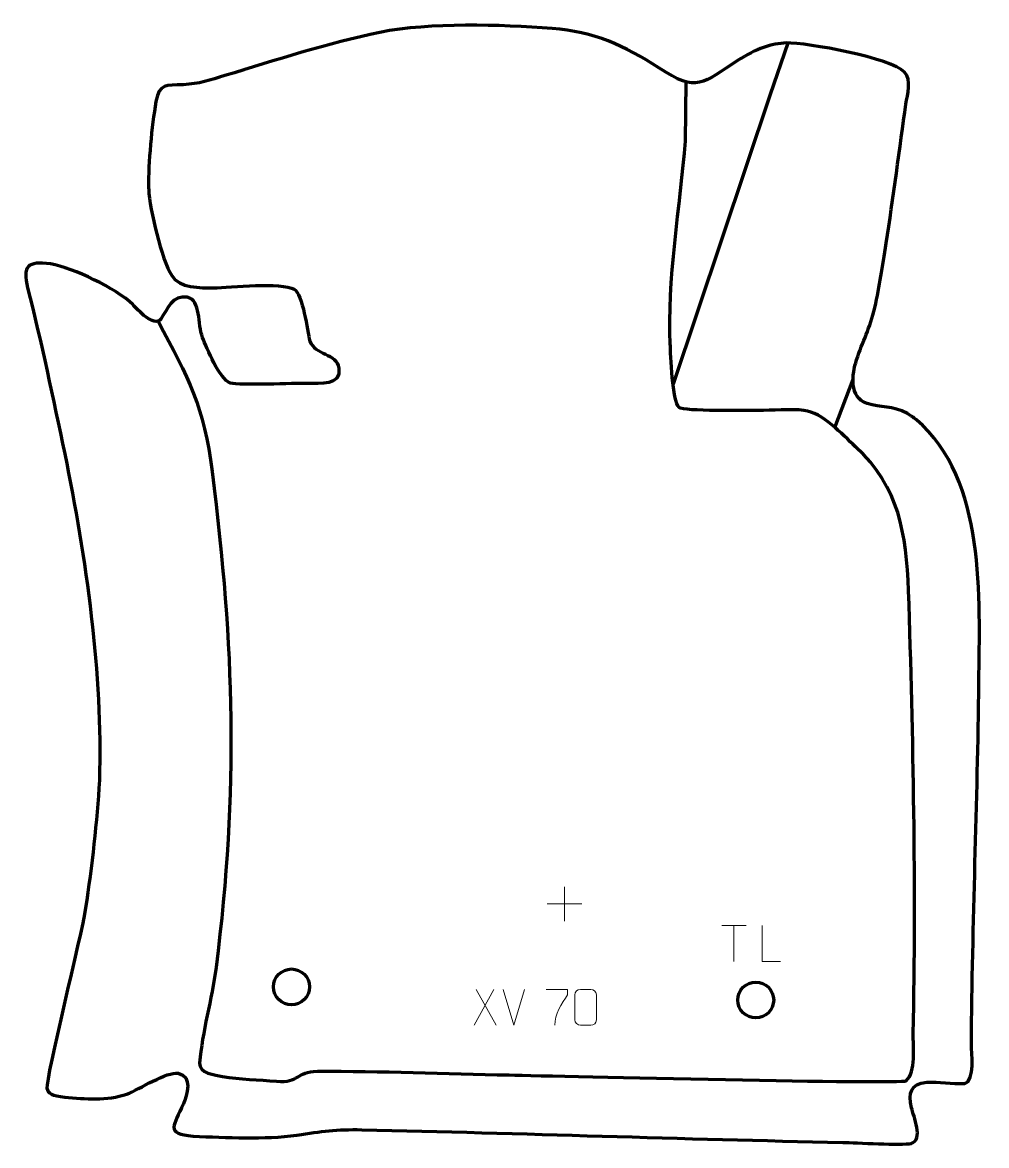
# Model space of a CAD drawing. Header units: millimetres. Extents: x -604 to 68, y 12 to 794.
import ezdxf

# ---------------------------------------------------------------- set-up
doc = ezdxf.new("R2010")
doc.units = ezdxf.units.MM
doc.header["$MEASUREMENT"] = 0
doc.layers.add('layer 1', color=7, linetype='Continuous', plot=False)
doc.layers.add('layer 2', color=7, linetype='Continuous')
doc.layers.add('layer 3', color=7, linetype='Continuous')

msp = doc.modelspace()

# ---------------------------------------------------------------- linework, layer by layer
at = {"layer": 'layer 1', "color": 250, "lineweight": 9}
for points in [[(-225.9859, 192.6373), (-225.9859, 192.6373), (-225.9859, 168.6594), (-225.9859, 168.6594)], [(-237.9748, 180.6483), (-237.9748, 180.6483), (-213.9969, 180.6483), (-213.9969, 180.6483)], [(-116.4429, 165.5849), (-116.4429, 165.5849), (-99.4557, 165.5849), (-99.4557, 165.5849)], [(-107.9491, 140.6549), (-107.9491, 140.6549), (-107.9491, 165.6084), (-107.9491, 165.6084)], [(-275.1346, 121.1585), (-275.1346, 121.1585), (-288.8752, 96.2627), (-288.8752, 96.2627)], [(-287.4206, 121.1585), (-287.4206, 121.1585), (-273.68, 96.205), (-273.68, 96.205)], [(-261.2776, 96.2049), (-261.2776, 96.2049), (-268.5994, 121.1585), (-268.5994, 121.1585)], [(-253.9557, 121.1585), (-253.9557, 121.1585), (-261.2775, 96.2049), (-261.2775, 96.2049)]]:
    msp.add_open_spline(points, degree=3, dxfattribs=at)
for points, knots in [([(-75.4533, 140.6548), (-75.4533, 140.6548), (-88.4024, 140.6548), (-88.4024, 140.6548), (-88.4024, 140.6548), (-88.4024, 140.6548), (-88.4024, 165.6084), (-88.4024, 165.6084)], [0, 0, 0, 0, 0.33333333, 0.33333333, 0.33333333, 0.33333333, 1, 1, 1, 1]), ([(-238.6856, 121.161), (-238.6856, 121.161), (-223.8695, 121.161), (-223.8695, 121.161), (-223.8695, 121.161), (-223.8698, 119.9114), (-223.8698, 118.6618), (-223.8695, 117.412), (-223.8695, 117.412), (-227.8639, 111.4149), (-232.7791, 103.5813), (-232.7791, 96.2025)], [0, 0, 0, 0, 0.25, 0.25, 0.25, 0.25, 0.5, 0.5, 0.5, 0.5, 1, 1, 1, 1]), ([(-214.8583, 121.181), (-212.4922, 121.181), (-210.1257, 121.181), (-207.7592, 121.181), (-207.7592, 121.181), (-205.7787, 121.2166), (-203.7527, 119.7223), (-203.7256, 117.2802), (-203.7256, 117.2802), (-203.726, 111.5228), (-203.726, 105.765), (-203.7256, 100.0068), (-203.7256, 100.0068), (-203.8677, 97.6792), (-205.5741, 96.1969), (-207.7592, 96.1861), (-207.7592, 96.1861), (-210.1316, 96.1865), (-212.504, 96.1865), (-214.876, 96.1861), (-214.876, 96.1861), (-216.8345, 96.0805), (-218.8409, 97.9684), (-218.8295, 99.9894), (-218.8295, 99.9894), (-218.8291, 105.77), (-218.8291, 111.5503), (-218.8295, 117.3301), (-218.8295, 117.3301), (-218.8252, 119.4721), (-217.0481, 121.1946), (-214.8583, 121.181)], [0, 0, 0, 0, 0.11111111, 0.11111111, 0.11111111, 0.11111111, 0.22222222, 0.22222222, 0.22222222, 0.22222222, 0.33333333, 0.33333333, 0.33333333, 0.33333333, 0.44444444, 0.44444444, 0.44444444, 0.44444444, 0.55555556, 0.55555556, 0.55555556, 0.55555556, 0.66666667, 0.66666667, 0.66666667, 0.66666667, 0.77777778, 0.77777778, 0.77777778, 0.77777778, 1, 1, 1, 1])]:
    msp.add_open_spline(points, degree=3, knots=knots, dxfattribs=at)
at = {"layer": 'layer 2', "color": 142, "lineweight": 200}
for centre in [(-416.1204, 122.8564), (-92.7996, 113.7444)]:
    msp.add_ellipse(centre, major_axis=(0, 12.5), ratio=1, dxfattribs=at)
at = {"layer": 'layer 2', "color": 142, "lineweight": 158}
for points, knots in [([(-150.1398, 542.6678), (-150.1398, 542.6678), (-82.4143, 744.4953), (-82.4143, 744.4953), (-82.4143, 744.4953), (-82.4143, 744.4953), (-70.2435, 780.0907), (-70.2435, 780.0907)], [0, 0, 0, 0, 0.33333333, 0.33333333, 0.33333333, 0.33333333, 1, 1, 1, 1]), ([(-509.0451, 586.3845), (-487.8689, 546.6527), (-476.9685, 526.5729), (-471.3216, 481.5949), (-471.3216, 481.5949), (-456.0625, 358.5801), (-453.0355, 261.2102), (-468.6445, 136.2912), (-468.6445, 136.2912), (-471.4992, 114.2247), (-478.4525, 91.4681), (-480.1319, 69.8688), (-480.1319, 69.8688), (-480.6862, 62.7403), (-469.2961, 61.4779), (-464.2297, 60.538), (-464.2297, 60.538), (-452.1733, 58.5934), (-438.8213, 58.2341), (-426.4892, 57.1419), (-426.4892, 57.1419), (-410.5578, 55.7309), (-413.3378, 63.9939), (-398.0385, 64.0961), (-398.0385, 64.0961), (-354.0298, 64.3899), (-308.7674, 62.3782), (-264.6404, 61.5489), (-264.6404, 61.5489), (-227.7364, 60.8554), (8.2914, 55.0414), (12.0377, 57.536), (12.0377, 57.536), (19.0567, 63.4112), (16.7666, 81.5476), (16.926, 90.2291), (16.926, 90.2291), (19.0561, 193.0131), (16.9326, 295.8798), (13.7056, 398.6336), (13.7056, 398.6336), (11.7873, 438.4947), (7.5537, 470.4951), (-23.2911, 498.9394), (-23.2911, 498.9394), (-32.7167, 507.6315), (-46.1082, 522.7083), (-59.2425, 524.2154), (-59.2425, 524.2154), (-68.5724, 525.286), (-81.3993, 524.2053), (-91.1716, 524.2146), (-91.1716, 524.2146), (-98.8603, 524.2543), (-142.8813, 523.401), (-146.174, 526.2827), (-146.174, 526.2827), (-151.0591, 530.5582), (-151.9643, 562.8509), (-152.3456, 570.5999), (-152.3456, 570.5999), (-154.5187, 612.144), (-145.4273, 668.9832), (-141.6163, 711.5799), (-141.6163, 711.5799), (-141.6163, 711.5799), (-141.3537, 753.0326), (-141.3537, 753.0326)], [0, 0, 0, 0, 0.05555556, 0.05555556, 0.05555556, 0.05555556, 0.11111111, 0.11111111, 0.11111111, 0.11111111, 0.16666667, 0.16666667, 0.16666667, 0.16666667, 0.22222222, 0.22222222, 0.22222222, 0.22222222, 0.27777778, 0.27777778, 0.27777778, 0.27777778, 0.33333333, 0.33333333, 0.33333333, 0.33333333, 0.38888889, 0.38888889, 0.38888889, 0.38888889, 0.44444444, 0.44444444, 0.44444444, 0.44444444, 0.5, 0.5, 0.5, 0.5, 0.55555556, 0.55555556, 0.55555556, 0.55555556, 0.61111111, 0.61111111, 0.61111111, 0.61111111, 0.66666667, 0.66666667, 0.66666667, 0.66666667, 0.72222222, 0.72222222, 0.72222222, 0.72222222, 0.77777778, 0.77777778, 0.77777778, 0.77777778, 0.83333333, 0.83333333, 0.83333333, 0.83333333, 0.88888889, 0.88888889, 0.88888889, 0.88888889, 1, 1, 1, 1])]:
    msp.add_open_spline(points, degree=3, knots=knots, dxfattribs=at)
msp.add_open_spline([(-37.645, 512.3941), (-37.645, 512.3941), (-25.0111, 545.9179), (-25.0111, 545.9179)], degree=3, dxfattribs=at)
at = {"layer": 'layer 3', "color": 242, "lineweight": 158}
msp.add_open_spline([(-462.5075, 757.3322), (-427.547, 768.1987), (-390.417, 779.6535), (-354.7118, 787.4377), (-354.7118, 787.4377), (-318.8655, 794.3292), (-271.2477, 792.8128), (-234.6234, 790.1779), (-234.6234, 790.1779), (-205.6008, 787.891), (-184.2368, 778.3786), (-160.1998, 762.6501), (-160.1998, 762.6501), (-133.1347, 744.9404), (-130.0237, 751.982), (-105.5633, 767.7812), (-105.5633, 767.7812), (-92.1791, 776.2575), (-81.7213, 779.5925), (-71.6063, 780.1024), (-71.6063, 780.1024), (-56.9044, 780.2727), (1.506, 769.5493), (10.8211, 759.688), (10.8211, 759.688), (16.065, 754.1366), (12.7992, 744.4974), (11.7631, 737.4088), (11.7631, 737.4088), (7.539, 708.5114), (2.8896, 670.707), (-1.9527, 640.6368), (-1.9527, 640.6368), (-4.7222, 623.4384), (-6.3064, 611.6535), (-9.8733, 595.6017), (-9.8733, 595.6017), (-13.0621, 581.9093), (-18.3633, 572.0718), (-22.596, 559.34), (-22.596, 559.34), (-25.8451, 549.5668), (-27.759, 532.9954), (-15.227, 529.063), (-15.227, 529.063), (-5.4497, 525.995), (2.0092, 527.9148), (12.8478, 521.9808), (12.8478, 521.9808), (15.284, 520.647), (16.8995, 519.4244), (19.0545, 517.7064), (19.0545, 517.7064), (67.9545, 476.254), (63.1701, 393.073), (62.615, 335.0764), (62.615, 335.0764), (61.685, 251.048), (58.0599, 166.9344), (57.405, 82.9885), (57.405, 82.9885), (57.5934, 77.1593), (59.9089, 57.6711), (52.8392, 55.5926), (52.8392, 55.5926), (43.4156, 55.1373), (34.8865, 56.9086), (26.3361, 56.5759), (26.3361, 56.5759), (14.8297, 55.0362), (13.2924, 49.4096), (15.742, 38.7022), (15.742, 38.7022), (16.9911, 33.2423), (24.2853, 16.0117), (15.4585, 13.9532), (15.4585, 13.9532), (8.941, 12.4333), (-23.0436, 14.4366), (-32.2463, 14.6568), (-32.2463, 14.6568), (-143.9371, 16.9388), (-255.5659, 20.9946), (-367.2267, 23.4686), (-367.2267, 23.4686), (-384.3997, 23.7887), (-395.5273, 22.3599), (-412.3165, 19.7134), (-412.3165, 19.7134), (-435.0479, 16.4462), (-461.4523, 18.1079), (-484.5407, 18.9241), (-484.5407, 18.9241), (-504.646, 20.883), (-497.9911, 26.0878), (-491.4222, 41.3667), (-491.4222, 41.3667), (-488.7386, 47.6087), (-484.8287, 60.8508), (-495.034, 62.7223), (-495.034, 62.7223), (-502.9097, 64.1667), (-522.0739, 51.6221), (-530.7732, 48.1951), (-530.7732, 48.1951), (-544.7478, 43.5942), (-559.6265, 44.814), (-574.0534, 46.1501), (-574.0534, 46.1501), (-582.8016, 46.9603), (-585.9443, 48.7919), (-586.4615, 52.3896), (-586.4615, 52.3896), (-587.4353, 59.1648), (-562.5129, 158.842), (-559.4903, 177.8734), (-559.4903, 177.8734), (-555.2606, 206.3684), (-551.55, 238.0467), (-549.9521, 266.7717), (-549.9521, 266.7717), (-547.5377, 339.8464), (-559.2964, 422.3649), (-574.0951, 493.9964), (-574.0951, 493.9964), (-582.1655, 532.6596), (-590.2342, 571.2177), (-599.9193, 609.5209), (-599.9193, 609.5209), (-603.5113, 624.7331), (-600.1249, 628.4183), (-583.9663, 626.1915), (-583.9663, 626.1915), (-567.9328, 623.3366), (-538.3976, 609.2522), (-526.6308, 597.9157), (-526.6308, 597.9157), (-523.1563, 594.3586), (-512.228, 581.8986), (-507.0379, 587.7081), (-507.0379, 587.7081), (-502.5499, 594.8643), (-499.2295, 604.9121), (-488.6903, 602.9611), (-488.6903, 602.9611), (-479.0525, 601.1768), (-481.6622, 583.8801), (-478.089, 575.1078), (-478.089, 575.1078), (-474.8396, 567.1303), (-466.5773, 546.2873), (-458.525, 543.2297), (-458.525, 543.2297), (-452.2524, 541.615), (-414.2015, 543.0421), (-404.4543, 543.0715), (-404.4543, 543.0715), (-396.3291, 543.0271), (-381.4966, 541.2972), (-383.1078, 553.6144), (-383.1078, 553.6144), (-384.4925, 564.2008), (-399.5813, 562.7222), (-403.4547, 572.5436), (-403.4547, 572.5436), (-405.0562, 579.8094), (-408.2453, 605.1233), (-414.2039, 608.57), (-414.2039, 608.57), (-423.1755, 613.7595), (-458.3952, 609.8007), (-470.3968, 609.5986), (-470.3968, 609.5986), (-479.5997, 609.5241), (-494.0526, 609.2793), (-499.5587, 618.0984), (-499.5587, 618.0984), (-506.676, 629.4982), (-514.9168, 664.1151), (-515.6051, 677.9899), (-515.6051, 677.9899), (-515.6051, 677.9899), (-515.6582, 679.0597), (-515.6582, 679.0597), (-515.6582, 679.0597), (-515.9012, 697.0181), (-513.6272, 721.5778), (-510.5283, 739.3011), (-510.5283, 739.3011), (-508.315, 751.9592), (-503.3927, 750.4002), (-491.5243, 751.0013), (-491.5243, 751.0013), (-480.7473, 751.5472), (-472.6464, 754.1294), (-462.5075, 757.3322)], degree=3, knots=[0, 0, 0, 0, 0.02, 0.02, 0.02, 0.02, 0.04, 0.04, 0.04, 0.04, 0.06, 0.06, 0.06, 0.06, 0.08, 0.08, 0.08, 0.08, 0.1, 0.1, 0.1, 0.1, 0.12, 0.12, 0.12, 0.12, 0.14, 0.14, 0.14, 0.14, 0.16, 0.16, 0.16, 0.16, 0.18, 0.18, 0.18, 0.18, 0.2, 0.2, 0.2, 0.2, 0.22, 0.22, 0.22, 0.22, 0.24, 0.24, 0.24, 0.24, 0.26, 0.26, 0.26, 0.26, 0.28, 0.28, 0.28, 0.28, 0.3, 0.3, 0.3, 0.3, 0.32, 0.32, 0.32, 0.32, 0.34, 0.34, 0.34, 0.34, 0.36, 0.36, 0.36, 0.36, 0.38, 0.38, 0.38, 0.38, 0.4, 0.4, 0.4, 0.4, 0.42, 0.42, 0.42, 0.42, 0.44, 0.44, 0.44, 0.44, 0.46, 0.46, 0.46, 0.46, 0.48, 0.48, 0.48, 0.48, 0.5, 0.5, 0.5, 0.5, 0.52, 0.52, 0.52, 0.52, 0.54, 0.54, 0.54, 0.54, 0.56, 0.56, 0.56, 0.56, 0.58, 0.58, 0.58, 0.58, 0.6, 0.6, 0.6, 0.6, 0.62, 0.62, 0.62, 0.62, 0.64, 0.64, 0.64, 0.64, 0.66, 0.66, 0.66, 0.66, 0.68, 0.68, 0.68, 0.68, 0.7, 0.7, 0.7, 0.7, 0.72, 0.72, 0.72, 0.72, 0.74, 0.74, 0.74, 0.74, 0.76, 0.76, 0.76, 0.76, 0.78, 0.78, 0.78, 0.78, 0.8, 0.8, 0.8, 0.8, 0.82, 0.82, 0.82, 0.82, 0.84, 0.84, 0.84, 0.84, 0.86, 0.86, 0.86, 0.86, 0.88, 0.88, 0.88, 0.88, 0.9, 0.9, 0.9, 0.9, 0.92, 0.92, 0.92, 0.92, 0.94, 0.94, 0.94, 0.94, 0.96, 0.96, 0.96, 0.96, 1, 1, 1, 1], dxfattribs=at)

doc.saveas('drawing.dxf')
